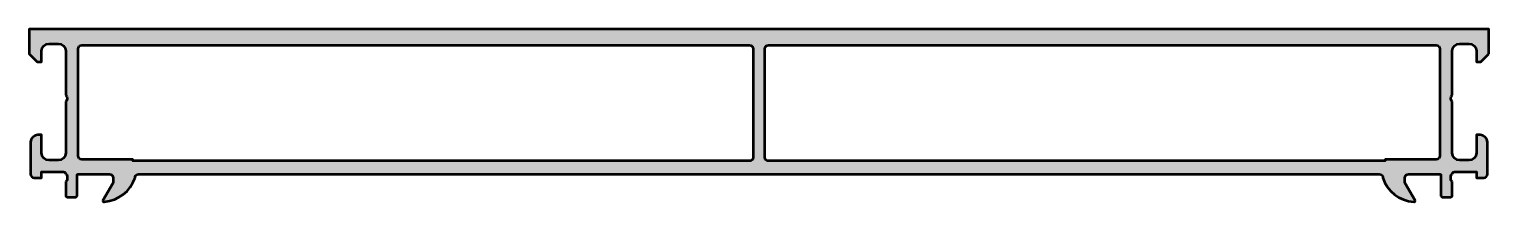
# Model space of a CAD drawing. Extents: x 0 to 200, y -24 to 0.
import ezdxf

# ---------------------------------------------------------------- set-up
doc = ezdxf.new("R2010")
doc.units = 0
doc.layers.add('0S-Alu contour', color=7, linetype='Continuous', lineweight=50)
doc.layers.add('0S-Alu hatch', color=252, linetype='Continuous', lineweight=25)

# ---------------------------------------------------------------- blocks, each defined once
blk = doc.blocks.new('345580__793051D2_B218_4295_9D7C_0577D7E7DA04_')
at = {"layer": '0S-Alu hatch'}
h = blk.add_hatch(color=256, dxfattribs=at)
edge = h.paths.add_edge_path()
edge.add_line((199.9999694824218, -3.400001478195235), (199.9999694824218, 0))
edge.add_line((199.9999694824218, 0), (0, 0))
edge.add_line((0, 0), (0, -3.400001478195235))
edge.add_line((0, -3.400001478195235), (1.0999755859375, -4.500000190734909))
edge.add_line((1.0999755859375, -4.500000190734909), (1.699981689453125, -4.500000190734907))
edge.add_line((1.699981689453125, -4.500000190734907), (1.699981689453124, -2.999996137619063))
edge.add_ellipse((2.700020083351652, -3.000034531517591), major_axis=(-1.000038394635544, 0), ratio=1, start_angle=270.0021997238876, end_angle=359.99780027593476, ccw=False)
edge.add_line((2.699981689453125, -1.999996137619063), (3.999999999999999, -1.999996137619064))
edge.add_ellipse((3.999954428526575, -3.000041709092487), major_axis=(-1.000045572511756, 0), ratio=1, start_angle=180.0026109341762, end_angle=269.99738906589255, ccw=False)
edge.add_line((5, -2.999996137617864), (5, -9.000000190734905))
edge.add_ellipse((4.474877689036587, -9.500000190734905), major_axis=(-0.7250885749145102, 0), ratio=1, start_angle=136.4038464693327, end_angle=223.5961535306673, ccw=False)
edge.add_line((5, -10.00000019073491), (5, -16.99999923706059))
edge.add_ellipse((3.999972998484605, -16.9999722355452), major_axis=(-1.000027001879925, 0), ratio=1, start_angle=90.0015470310999, end_angle=179.9984529689852, ccw=False)
edge.add_line((3.999999999999996, -17.99999923706059), (2.699981689453124, -17.99999923706059))
edge.add_ellipse((2.700001512600953, -16.99997941391276), major_axis=(-1.000019823344302, 0), ratio=1, start_angle=0.0011357606123851838, end_angle=89.99886423980729, ccw=False)
edge.add_line((1.699981689453125, -16.99999923706792), (1.699981689453124, -14.5000001907349))
edge.add_line((1.699981689453124, -14.5000001907349), (1.199981689453125, -14.5000001907349))
edge.add_arc((1.200016055021646, -15.50003455630343), 1.000034366158996, 90.00196893437253, 179.9980310659855)
edge.add_line((0.1999816894531259, -15.50000019074115), (0.199981689453125, -19.90000839233402))
edge.add_arc((0.6999844303207217, -19.90000565146643), 0.500002740875109, 180.0003140784807, 269.9996859214307)
edge.add_line((0.6999816894531243, -20.40000839233403), (1.699981689453125, -20.40000839233403))
edge.add_line((1.699981689453125, -20.40000839233403), (1.700164794921875, -19.60027999877934))
edge.add_line((1.700164794921875, -19.60027999877934), (4.700027465820314, -19.60027999877934))
edge.add_ellipse((4.700038009097517, -19.9005996539222), major_axis=(-0.300319655327935, 0), ratio=1, start_angle=180.0511970821206, end_angle=270.0020114743587, ccw=False)
edge.add_ellipse((4.921521060161334, -20.16785202138517), major_axis=(-0.2788951901447648, 0), ratio=1, start_angle=178.8354106258994, end_angle=253.5801235805149, ccw=False)
edge.add_line((5.200358640494071, -20.17352043210333), (5.20035864049407, -20.62711443210333))
edge.add_ellipse((4.921490544850899, -20.6327750915804), major_axis=(-0.2789255417371525, 0), ratio=1, start_angle=106.42459455535541, end_angle=181.1628700728881, ccw=False)
edge.add_line((5.000357640494071, -20.90031843210334), (5.000357640494071, -22.78032943211185))
edge.add_arc((5.30035764049407, -22.78032943211185), 0.2999999999999989, 180, 269.9999999999998)
edge.add_line((5.300357640494069, -23.08032943211185), (6.28033195953686, -23.08032943211185))
edge.add_arc((6.280331959536862, -22.78032943211185), 0.2999999999999971, 269.9999999999997, 360)
edge.add_line((6.580331959536859, -22.78032943211185), (6.580331959536857, -20.02033143211185))
edge.add_ellipse((6.700331959536954, -20.02033143211185), major_axis=(-0.1200000000000969, 0), ratio=1, start_angle=265.58449498944117, end_angle=360, ccw=False)
edge.add_line((6.709570620485067, -19.90068759756986), (11.00049591064453, -19.90069503784184))
edge.add_ellipse((11.00051134773772, -20.40067960057131), major_axis=(-0.4999845629677738, 0), ratio=1, start_angle=179.9991052558096, end_angle=270.00176901519217, ccw=False)
edge.add_line((11.50049591064453, -20.40068740844628), (11.50049591064453, -21.10069198608403))
edge.add_line((11.50049591064453, -21.10069198608403), (10.11225128173828, -23.50521011352543))
edge.add_arc((10.23609723052483, -23.56311864126646), 0.1367158243071227, 154.9399071397889, 284.9282666313643)
edge.add_arc((9.921515967845618, -18.88442042570215), 4.823500259115344, 274.1587444483591, 341.6783302301525)
edge.add_ellipse((15.00058829158594, -20.40009981876526), major_axis=(-0.5000917814879948, 0), ratio=1, start_angle=-89.93172500239092, end_angle=0.06819458006310697, ccw=False)
edge.add_line((14.99999237060546, -19.90000839233403), (184.9994659423828, -19.90069503784184))
edge.add_ellipse((184.9994773865843, -20.40068359364053), major_axis=(-0.4999885559296635, 0), ratio=1, start_angle=179.9986885611582, end_angle=270.0013114389087, ccw=False)
edge.add_arc((189.977377074797, -19.01416312890918), 4.687660273983785, 197.2045170357528, 266.9584959774246)
edge.add_arc((189.7667764371957, -23.56555471021821), 0.1351537462999154, 253.6159180653103, 386.5186134924515)
edge.add_line((189.887710571289, -23.50521011352543), (188.4994659423828, -21.10069198608401))
edge.add_line((188.4994659423828, -21.10069198608401), (188.4994659423827, -20.40068740844737))
edge.add_ellipse((188.9994530601292, -20.40068215544991), major_axis=(-0.4999871177740518, 0), ratio=1, start_angle=-90.00147623554852, end_angle=0.0006019649143240713, ccw=False)
edge.add_line((188.9994659423827, -19.90069503784182), (193.2910830284891, -19.9006875963937))
edge.add_ellipse((193.299846149721, -20.02036720078101), major_axis=(-0.1200000000001095, 0), ratio=1, start_angle=180, end_angle=274.1878099465516, ccw=False)
edge.add_line((193.4198461497211, -20.02036720078102), (193.4198461497211, -22.78036520078103))
edge.add_arc((193.719846149721, -22.78036520078102), 0.2999999999999545, 180, 270.0000000000054)
edge.add_line((193.7198461497211, -23.08036520078097), (194.6998204687639, -23.080365200781))
edge.add_arc((194.6998204687639, -22.780365200781), 0.3000000000000007, 270, 360)
edge.add_line((194.9998204687639, -22.780365200781), (194.999820468764, -20.90035420077252))
edge.add_ellipse((195.0786875644072, -20.63281086024947), major_axis=(-0.2789255417372795, 0), ratio=1, start_angle=-1.162870072887074, end_angle=73.57540544463308, ccw=False)
edge.add_line((194.7998194687639, -20.62715020077241), (194.7998194687638, -20.17355620077252))
edge.add_ellipse((195.0786569153072, -20.1678877927743), major_axis=(-0.2788950563277331, 0), ratio=1, start_angle=-73.58012358051838, end_angle=1.164589374065315, ccw=False)
edge.add_ellipse((195.2999407216665, -19.90040025349897), major_axis=(-0.3001202547224341, 0), ratio=1, start_angle=269.999752784717, end_angle=359.9936899252638, ccw=False)
edge.add_line((195.2999420166015, -19.60027999877934), (198.2998046874999, -19.60027999877934))
edge.add_line((198.2998046874999, -19.60027999877934), (198.2999877929687, -20.40000839233402))
edge.add_line((198.2999877929687, -20.40000839233402), (199.2999877929687, -20.40000839233403))
edge.add_arc((199.2999850521011, -19.90000565146643), 0.5000027408751092, 270.0003140785681, 359.9996859215192)
edge.add_line((199.7999877929687, -19.90000839233325), (199.7999877929687, -15.50000019073498))
edge.add_arc((198.7999534274002, -15.50003455630346), 1.000034366159028, 0.0019689340145208, 89.9980310656257)
edge.add_line((198.7999877929687, -14.5000001907349), (198.2999877929687, -14.5000001907349))
edge.add_line((198.2999877929687, -14.5000001907349), (198.2999877929687, -16.99999923706059))
edge.add_ellipse((197.2999679698209, -16.99997941391276), major_axis=(-1.000019823344298, 0), ratio=1, start_angle=90.00113576019578, end_angle=179.9988642393878, ccw=False)
edge.add_line((197.2999877929688, -17.99999923706059), (195.9999694824219, -17.99999923706059))
edge.add_ellipse((195.9999964839372, -16.99997223554525), major_axis=(-1.000027001879872, 0), ratio=1, start_angle=0.0015470310149794386, end_angle=89.99845296890089, ccw=False)
edge.add_line((194.9999694824219, -16.99999923705918), (194.9999694824219, -10.00000019073491))
edge.add_ellipse((195.5250917933853, -9.500000190734905), major_axis=(-0.725088574914509, 0), ratio=1, start_angle=-43.59615353066738, end_angle=43.59615353066738, ccw=False)
edge.add_line((194.9999694824219, -9.000000190734905), (194.9999694824219, -2.99999613761914))
edge.add_ellipse((196.0000150538953, -3.000041709092501), major_axis=(-1.000045572511768, 0), ratio=1, start_angle=270.00261093410813, end_angle=359.9973890658238, ccw=False)
edge.add_line((195.9999694824219, -1.999996137619076), (197.2999877929688, -1.999996137619064))
edge.add_ellipse((197.2999493990702, -3.000034531517601), major_axis=(-1.000038394635555, 0), ratio=1, start_angle=180.0021997240653, end_angle=269.9978002761103, ccw=False)
edge.add_line((198.2999877929687, -2.999996137615976), (198.2999877929687, -4.500000190734908))
edge.add_line((198.2999877929687, -4.500000190734908), (198.8999938964844, -4.500000190734908))
edge.add_line((198.8999938964844, -4.500000190734908), (199.9999694824218, -3.400001478195235))
edge = h.paths.add_edge_path()
edge.add_line((193.2999877929687, -2.700004529953053), (193.2999877929687, -17.40000839233403))
edge.add_ellipse((192.7999831391398, -17.40000373850515), major_axis=(-0.5000046538505393, 0), ratio=1, start_angle=90.00053328454328, end_angle=179.9994667160038, ccw=False)
edge.add_line((192.7999877929687, -17.90000839233403), (185.7999877929687, -17.90000839233403))
edge.add_line((185.7999877929687, -17.90000839233403), (185.7999877929687, -18.10000534057622))
edge.add_line((185.7999877929687, -18.10000534057622), (101.2999877929687, -18.10000534057621))
edge.add_ellipse((101.2999881438568, -17.60000498968818), major_axis=(-0.5000003508881529, 0), ratio=1, start_angle=4.020902247248159e-05, end_angle=89.99995979122338, ccw=False)
edge.add_line((100.7999877929687, -17.6000053405762), (100.7999877929687, -2.700004529950907))
edge.add_ellipse((101.2999881438567, -2.700004880841071), major_axis=(-0.5000003508881458, 0), ratio=1, start_angle=270.0000402087765, end_angle=359.9999597909774, ccw=False)
edge.add_line((101.2999877929687, -2.200004529953048), (192.7999877929687, -2.200004529953043))
edge.add_ellipse((192.7999799408825, -2.700012382039227), major_axis=(-0.500007852147839, 0), ratio=1, start_angle=180.0008997684673, end_angle=269.9991002313392, ccw=False)
edge = h.paths.add_edge_path()
edge.add_line((99.19998931884764, -2.700004529953051), (99.19998931884766, -17.60000534057622))
edge.add_ellipse((98.69998896795963, -17.60000498968817), major_axis=(-0.5000003508881671, 0), ratio=1, start_angle=90.00004020877981, end_angle=179.9999597909776, ccw=False)
edge.add_line((98.69998931884766, -18.10000534057621), (14.19998550415039, -18.10000534057621))
edge.add_line((14.19998550415039, -18.10000534057621), (14.19998550415039, -17.90000839233403))
edge.add_line((14.19998550415039, -17.90000839233403), (7.19998550415039, -17.90000839233403))
edge.add_ellipse((7.199990157979264, -17.40000373850515), major_axis=(-0.5000046538505322, 0), ratio=1, start_angle=0.0005332839962761682, end_angle=89.99946671545757, ccw=False)
edge.add_line((6.69998550415039, -17.40000839233403), (6.69998550415039, -2.70000452995475))
edge.add_ellipse((7.199993356236531, -2.700012382039189), major_axis=(-0.5000078521477956, 0), ratio=1, start_angle=270.00089976866235, end_angle=359.99910023153274, ccw=False)
edge.add_line((7.19998550415039, -2.200004529953048), (98.69998931884767, -2.200004529953053))
edge.add_ellipse((98.69998896795963, -2.700004880841083), major_axis=(-0.5000003508881529, 0), ratio=1, start_angle=180.0000402090226, end_angle=269.9999597912186, ccw=False)
at = {"layer": '0S-Alu contour', "color": 7}
for points in [[(199.9999694824218, -3.400001478195235), (199.9999694824218, 0), (0, 0), (0, -3.400001478195235), (1.0999755859375, -4.500000190734909), (1.699981689453125, -4.500000190734907), (1.699981689453124, -2.999996137619063)], [(2.699981689453125, -1.999996137619063), (3.999999999999999, -1.999996137619064)], [(195.9999694824219, -1.999996137619076), (197.2999877929688, -1.999996137619064)], [(5, -2.999996137617864), (5, -9.000000190734905)], [(6.69998550415039, -17.40000839233403), (6.69998550415039, -2.70000452995475)], [(7.19998550415039, -2.200004529953048), (98.69998931884767, -2.200004529953053)], [(99.19998931884764, -2.700004529953051), (99.19998931884766, -17.60000534057622)], [(100.7999877929687, -17.6000053405762), (100.7999877929687, -2.700004529950908)], [(101.2999877929687, -2.200004529953048), (192.7999877929687, -2.200004529953043)], [(193.2999877929687, -2.700004529953053), (193.2999877929687, -17.40000839233403)], [(194.9999694824219, -9.000000190734905), (194.9999694824219, -2.99999613761914)], [(198.2999877929687, -2.999996137615976), (198.2999877929687, -4.500000190734908), (198.8999938964844, -4.500000190734908), (199.9999694824218, -3.400001478195235)], [(5, -10.00000019073491), (5, -16.99999923706059)], [(194.9999694824219, -16.99999923705918), (194.9999694824219, -10.00000019073491)], [(0.1999816894531259, -15.50000019074115), (0.199981689453125, -19.90000839233402)], [(1.699981689453125, -16.99999923706792), (1.699981689453124, -14.5000001907349), (1.199981689453125, -14.5000001907349)], [(198.7999877929687, -14.5000001907349), (198.2999877929687, -14.5000001907349), (198.2999877929687, -16.99999923706059)], [(199.7999877929687, -19.90000839233325), (199.7999877929687, -15.50000019073498)], [(98.69998931884766, -18.10000534057621), (14.19998550415039, -18.10000534057621), (14.19998550415039, -17.90000839233403), (7.19998550415039, -17.90000839233403)], [(192.7999877929687, -17.90000839233403), (185.7999877929687, -17.90000839233403), (185.7999877929687, -18.10000534057622), (101.2999877929687, -18.10000534057621)], [(0.6999816894531243, -20.40000839233403), (1.699981689453125, -20.40000839233403), (1.700164794921875, -19.60027999877934), (4.700027465820314, -19.60027999877934)], [(3.999999999999996, -17.99999923706059), (2.699981689453124, -17.99999923706059)], [(6.709570620485067, -19.90068759756986), (11.00049591064453, -19.90069503784184)], [(14.99999237060546, -19.90000839233403), (184.9994659423828, -19.90069503784184)], [(188.9994659423827, -19.90069503784182), (193.2910830284891, -19.9006875963937)], [(195.2999420166015, -19.60027999877934), (198.2998046874999, -19.60027999877934), (198.2999877929687, -20.40000839233402), (199.2999877929687, -20.40000839233403)], [(197.2999877929688, -17.99999923706059), (195.9999694824219, -17.99999923706059)], [(5.000357640494071, -20.90031843210334), (5.000357640494071, -22.78032943211185)], [(5.200358640494071, -20.17352043210333), (5.20035864049407, -20.62711443210333)], [(6.580331959536859, -22.78032943211185), (6.580331959536857, -20.02033143211185)], [(11.50049591064453, -20.40068740844628), (11.50049591064453, -21.10069198608403), (10.11225128173828, -23.50521011352543)], [(189.887710571289, -23.50521011352543), (188.4994659423828, -21.10069198608401), (188.4994659423827, -20.40068740844737)], [(193.4198461497211, -20.02036720078102), (193.4198461497211, -22.78036520078103)], [(194.7998194687639, -20.62715020077241), (194.7998194687638, -20.17355620077252)], [(194.9998204687639, -22.780365200781), (194.999820468764, -20.90035420077252)], [(5.300357640494069, -23.08032943211185), (6.28033195953686, -23.08032943211185)], [(193.7198461497211, -23.08036520078097), (194.6998204687639, -23.080365200781)]]:
    blk.add_lwpolyline(points, dxfattribs=at)
at = {"layer": '0S-Alu contour', "color": 7, "extrusion": (0, 0, -1)}
for centre, radius, start, end in [((-2.700020083351652, -3.000034531517591), 1.000038394635544, 0.0021997240652303, 89.9978002761124), ((-3.999954428526575, -3.000041709092487), 1.000045572511756, 90.00261093410744, 179.9973890658238), ((-196.0000150538953, -3.000041709092501), 1.000045572511768, 0.0026109341761524, 89.99738906589187), ((-197.2999493990702, -3.000034531517601), 1.000038394635555, 90.0021997238897, 179.9978002759347), ((-7.199993356236531, -2.700012382039189), 0.5000078521477956, 0.0008997684672687, 89.99910023133766), ((-98.69998896795963, -2.700004880841083), 0.5000003508881529, 90.0000402087814, 179.9999597909774), ((-101.2999881438567, -2.700004880841071), 0.5000003508881458, 4.02090225668e-05, 89.99995979122347), ((-192.7999799408825, -2.700012382039227), 0.500007852147839, 90.00089976866082, 179.9991002315327), ((-4.474877689036587, -9.500000190734905), 0.7250885749145102, 136.4038464693327, 223.5961535306674), ((-195.5250917933853, -9.500000190734905), 0.725088574914509, 316.4038464693326, 43.59615353066742), ((-2.700001512600953, -16.99997941391276), 1.000019823344302, 270.0011357601928, 359.9988642393876), ((-3.999972998484605, -16.9999722355452), 1.000027001879925, 180.0015470310149, 269.9984529689001), ((-7.199990157979264, -17.40000373850515), 0.5000046538505322, 270.0005332845425, 359.9994667160037), ((-98.69998896795963, -17.60000498968817), 0.5000003508881671, 180.0000402090225, 269.9999597912202), ((-101.2999881438568, -17.60000498968818), 0.5000003508881529, 270.0000402087766, 359.9999597909775), ((-192.7999831391398, -17.40000373850515), 0.5000046538505393, 180.0005332839962, 269.9994667154567), ((-195.9999964839372, -16.99997223554525), 1.000027001879872, 270.0015470310991, 359.998452968985), ((-197.2999679698209, -16.99997941391276), 1.000019823344298, 180.0011357606123, 269.9988642398042), ((-4.700038009097517, -19.9005996539222), 0.300319655327935, 89.99798852564129, 179.9488029178794), ((-4.921521060161334, -20.16785202138517), 0.2788951901447648, 106.4198764194851, 181.1645893741006), ((-6.700331959536954, -20.02033143211185), 0.1200000000000969, 0, 94.41550501055885), ((-11.00051134773772, -20.40067960057131), 0.4999845629677738, 89.9982309848078, 180.0008947441905), ((-15.00058829158594, -20.40009981876526), 0.5000917814879948, 359.9318054199369, 89.93172500239095), ((-184.9994773865843, -20.40068359364053), 0.4999885559296635, 89.99868856109126, 180.0013114388419), ((-188.9994530601292, -20.40068215544991), 0.4999871177740518, 359.9993980350857, 90.00147623554857), ((-193.299846149721, -20.02036720078101), 0.1200000000001095, 85.8121900534484, 180), ((-195.0786569153072, -20.1678877927743), 0.2788950563277331, 358.8354106259347, 73.58012358051839), ((-195.2999407216665, -19.90040025349897), 0.3001202547224341, 0.0063100747361567, 90.00024721528303), ((-4.921490544850899, -20.6327750915804), 0.2789255417371525, 178.8371299271119, 253.5754054446446), ((-195.0786875644072, -20.63281086024947), 0.2789255417372795, 286.4245945553669, 1.162870072887165)]:
    blk.add_arc(centre, radius, start, end, dxfattribs=at)
at = {"layer": '0S-Alu contour', "color": 7}
for centre, radius, start, end in [((1.200016055021646, -15.50003455630343), 1.000034366158996, 90.00196893437253, 179.9980310659855), ((198.7999534274002, -15.50003455630346), 1.000034366159028, 0.0019689340145208, 89.9980310656257), ((0.6999844303207217, -19.90000565146643), 0.500002740875109, 180.0003140784807, 269.9996859214307), ((199.2999850521011, -19.90000565146643), 0.5000027408751092, 270.0003140785681, 359.9996859215192), ((9.921515967845618, -18.88442042570215), 4.823500259115344, 274.1587444483591, 341.6783302301525), ((189.977377074797, -19.01416312890918), 4.687660273983785, 197.2045170357528, 266.9584959774246), ((5.30035764049407, -22.78032943211185), 0.2999999999999989, 180, 269.9999999999998), ((6.280331959536862, -22.78032943211185), 0.2999999999999971, 269.9999999999997, 0), ((10.23609723052483, -23.56311864126646), 0.1367158243071227, 154.9399071397889, 284.9282666313643), ((189.7667764371957, -23.56555471021821), 0.1351537462999154, 253.6159180653103, 26.51861349245153), ((193.719846149721, -22.78036520078102), 0.2999999999999545, 180, 270.0000000000054), ((194.6998204687639, -22.780365200781), 0.3000000000000007, 270, 0)]:
    blk.add_arc(centre, radius, start, end, dxfattribs=at)
blk = doc.blocks.new('345580__18B390E1_4033_4E66_BBB3_613C4D8B5F74_')
at = {"layer": '0S-Alu contour', "color": 7}
blk.add_blockref('345580__793051D2_B218_4295_9D7C_0577D7E7DA04_', (0, 0), dxfattribs=at)

msp = doc.modelspace()

# ---------------------------------------------------------------- block references
at = {"layer": '0S-Alu contour', "color": 7}
msp.add_blockref('345580__18B390E1_4033_4E66_BBB3_613C4D8B5F74_', (0, 0), dxfattribs=at)

doc.saveas('drawing.dxf')
